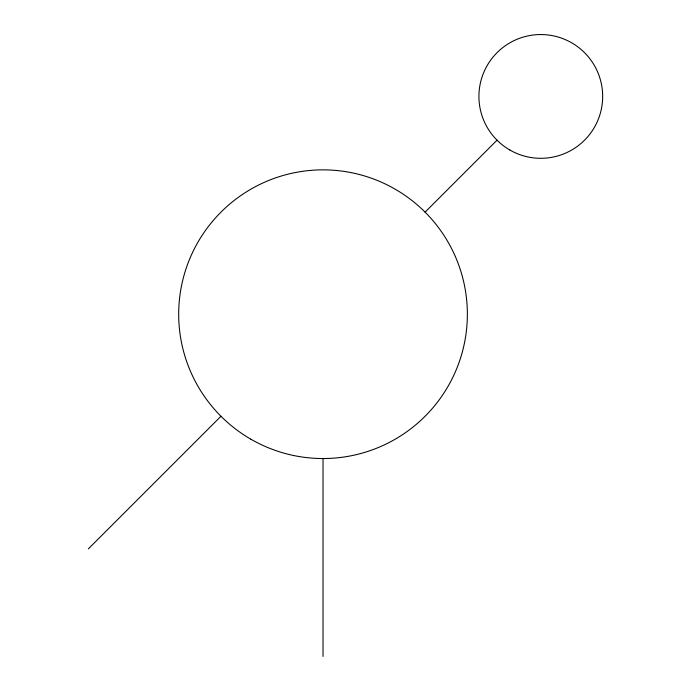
<?xml version="1.0" encoding="UTF-8"?>
<svg xmlns="http://www.w3.org/2000/svg" width="691" height="691" viewBox="0 0 691 691"><rect width="100%" height="100%" fill="white"/><g stroke="black" fill="none" stroke-linecap="round" stroke-linejoin="round"><path stroke-width="1.04" d="M88.327 548.904L220.965 416.267M425.095 212.137L497.045 140.187M323.025 458.539L323.025 656.45M250.859 439.2A144.341 144.341 0 0 0 467.366 314.198A144.341 144.341 0 0 0 250.859 189.196A144.341 144.341 0 0 0 250.859 439.2M509.854 150.016A61.879 61.879 0 0 0 602.673 96.429A61.879 61.879 0 0 0 509.854 42.842A61.879 61.879 0 0 0 509.854 150.016"/></g></svg>
